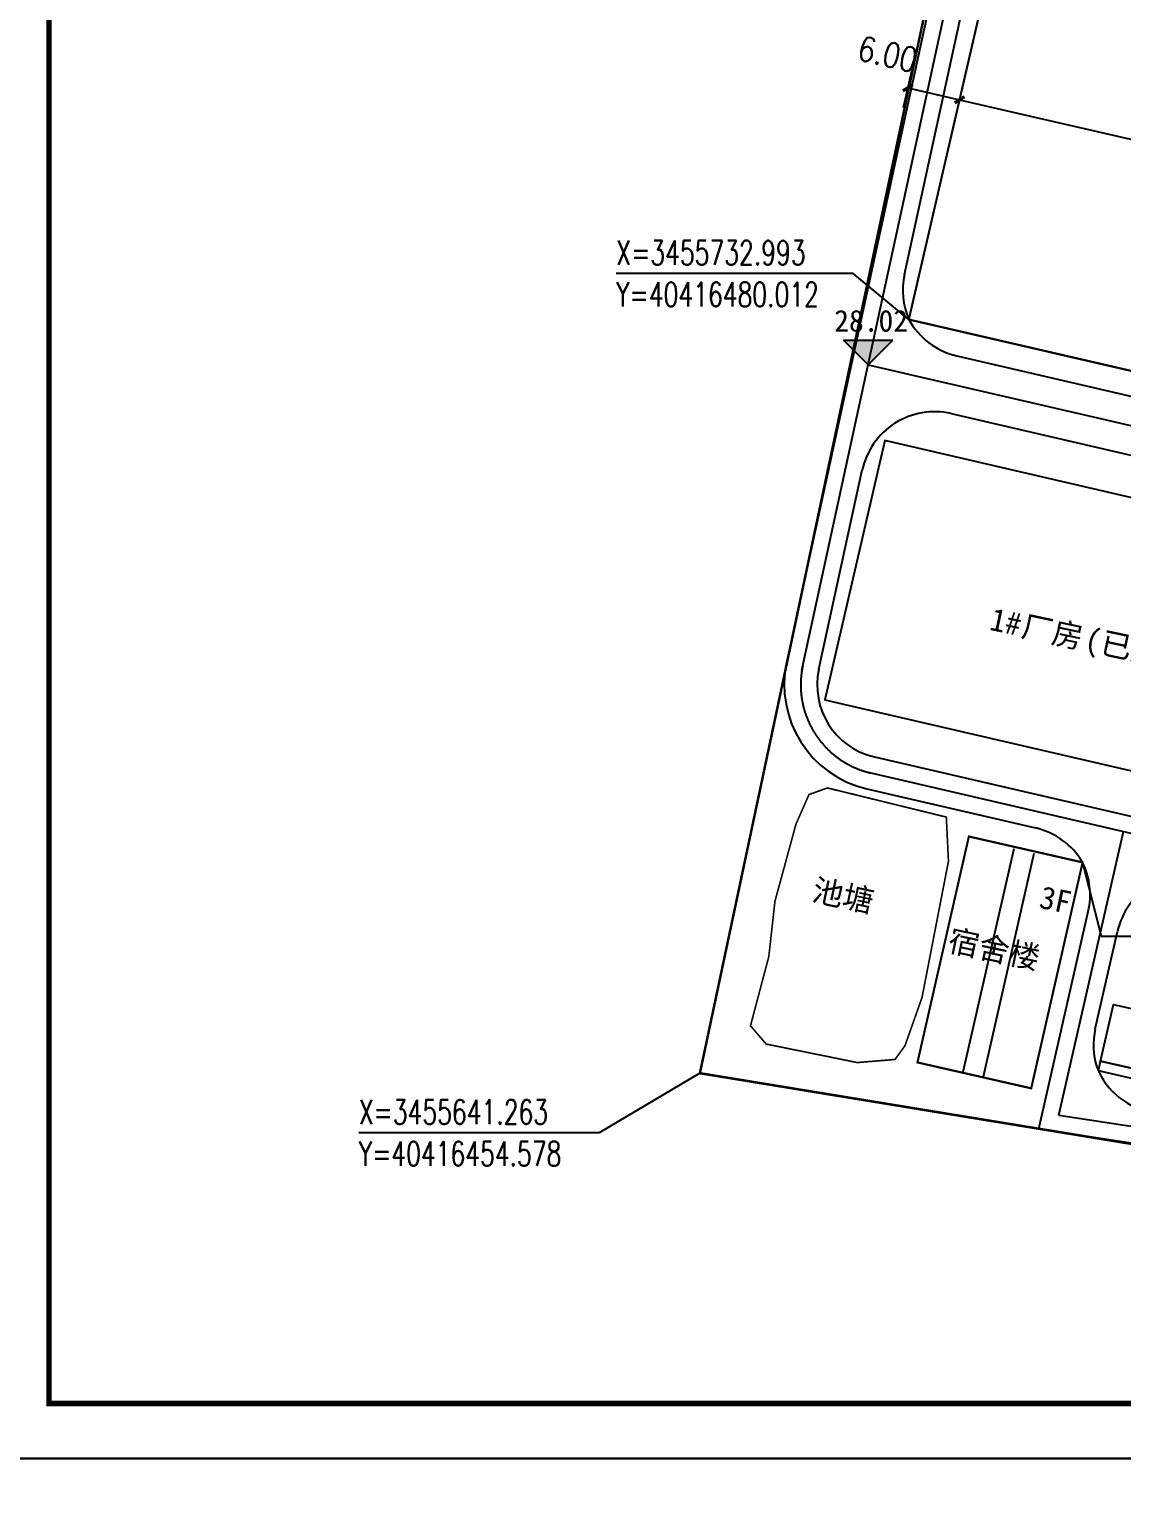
# Model space of a CAD drawing. Extents: x -21908402 to 2288787, y 79687 to 5079726.
# Drawn here: x 2172132 to 2192069, y 553937 to 580970 of the extents above; entities that cross this region are included whole.
import ezdxf

# ---------------------------------------------------------------- set-up
doc = ezdxf.new("R2010")
doc.units = 0
doc.header["$LTSCALE"] = 1000
doc.linetypes.add('DOTE', pattern=[2.42, 2, -0.2, 0.02, -0.2])
doc.layers.get('0').update_dxf_attribs({"linetype": 'CONTINUOUS'})
doc.layers.get('DEFPOINTS').update_dxf_attribs({"linetype": 'CONTINUOUS'})
for name, color, linetype in [('DIM_COOR', 3, 'CONTINUOUS'), ('DIM_ELEV', 3, 'CONTINUOUS'), ('DLSS', 4, 'CONTINUOUS'), ('JZD', 1, 'CONTINUOUS'), ('PUB_DIM', 3, 'CONTINUOUS'), ('PUB_TEXT', 7, 'CONTINUOUS'), ('PUB_TITLE', 4, 'CONTINUOUS'), ('填充', 8, 'CONTINUOUS'), ('道路中心线', 1, 'DOTE')]:
    doc.layers.add(name, color=color, linetype=linetype)
doc.styles.add('_TCH_DIM', font='SIMPLEX', dxfattribs={"bigfont": 'GBCBIG'})
doc.styles.add('DIM_FONT', font='simplex.shx', dxfattribs={"width": 0.8})
doc.styles.add('宋体', font='')
doc.styles.get('宋体').set_extended_font_data('SimSun')
doc.dimstyles.new('DIMN1', dxfattribs={"dimscale": 0.01, "dimtxt": 300, "dimasz": 100, "dimexe": 250, "dimexo": 300, "dimgap": 150, "dimtad": 1, "dimzin": 0, "dimtxsty": 'DIM_FONT', "dimblk": 'ARCHTICK', "dimcen": 0.09, "dimclrt": 7, "dimazin": 3, "dimtfac": 1, "dimtix": 1, "dimtmove": 0, "dimatfit": 3, "dimtolj": 1, "dimtzin": 0})

# ---------------------------------------------------------------- blocks, each defined once
blk = doc.blocks.new('_ARCHTICK')
at = {"color": 0, "linetype": 'BYBLOCK', "const_width": 0.4}
blk.add_lwpolyline([(-0.5, -0.5), (0.5, 0.5)], dxfattribs=at)
blk = doc.blocks.new('*D717')
at = {"layer": 'DEFPOINTS', "color": 0, "linetype": 'CONTINUOUS'}
for p in [(40416477.22, 3455400.76), (40416545.42, 3455385.01), (40416543.8, 3455378)]:
    blk.add_point(p, dxfattribs=at)
at = {"layer": 'PUB_DIM', "color": 0, "linetype": 'CONTINUOUS'}
for p, q in [((40416476.54, 3455397.84), (40416475.03, 3455391.32)), ((40416475.6, 3455393.75), (40416543.8, 3455378)), ((40416544.74, 3455382.09), (40416543.24, 3455375.56))]:
    blk.add_line(p, q, dxfattribs=at)
for p, rotation in [((40416475.6, 3455393.75), 166.99510237603), ((40416543.8, 3455378), 346.99510237603)]:
    blk.add_blockref('_ARCHTICK', p, dxfattribs=dict(at, rotation=rotation))
at = {"layer": 'PUB_DIM', "color": 7, "linetype": 'CONTINUOUS', "insert": (40416510.37, 3455388.8), "char_height": 3, "attachment_point": 5, "rotation": 346.9951, "style": 'DIM_FONT'}
blk.add_mtext('\\A1;70.00', dxfattribs=at)
blk = doc.blocks.new('*D718')
at = {"layer": 'DEFPOINTS', "color": 0, "linetype": 'CONTINUOUS'}
for p in [(40416470.92, 3455402.22), (40416477.22, 3455400.76), (40416475.6, 3455393.75)]:
    blk.add_point(p, dxfattribs=at)
at = {"layer": 'PUB_DIM', "color": 0, "linetype": 'CONTINUOUS'}
for p, q in [((40416470.24, 3455399.29), (40416468.74, 3455392.77)), ((40416476.54, 3455397.84), (40416475.03, 3455391.32)), ((40416469.3, 3455395.21), (40416475.6, 3455393.75))]:
    blk.add_line(p, q, dxfattribs=at)
for p, rotation in [((40416469.3, 3455395.21), 166.9951023760558), ((40416475.6, 3455393.75), 346.9951023760558)]:
    blk.add_blockref('_ARCHTICK', p, dxfattribs=dict(at, rotation=rotation))
at = {"layer": 'PUB_DIM', "color": 7, "linetype": 'CONTINUOUS', "insert": (40416466.85, 3455399.31), "char_height": 3, "attachment_point": 5, "rotation": 346.9951, "style": 'DIM_FONT'}
blk.add_mtext('\\A1;6.00', dxfattribs=at)
blk = doc.blocks.new('FDGDSS')
at = {"layer": 'DIM_ELEV'}
blk.add_hatch(color=256, dxfattribs=at).paths.add_polyline_path([(40416464.473, 3455361.481), (40416461.473, 3455364.481), (40416467.473, 3455364.481)])
at = {"color": 254, "linetype": 'CONTINUOUS'}
for p, q in [((40416476.054, 3455275.428), (40416482.245, 3455302.628)), ((40416478.492, 3455274.873), (40416484.683, 3455302.074))]:
    blk.add_line(p, q, dxfattribs=at)
at = {"color": 6, "linetype": 'CONTINUOUS', "const_width": 0.26}
blk.add_lwpolyline([(40416495.164, 3455478.475), (40416563.368, 3455462.723), (40416537.624, 3455351.257), (40416469.42, 3455367.009)], close=True, dxfattribs=at)
at = {"color": 254, "linetype": 'CONTINUOUS', "flags": 128}
for points in [[(40416530.889, 3455304.122), (40416538.201, 3455335.67), (40416466.5, 3455352.288), (40416459.188, 3455320.74)], [(40416492.762, 3455276.733), (40416494.336, 3455283.65), (40416524.832, 3455276.76), (40416523.269, 3455269.84)], [(40416523.229, 3455269.849), (40416522.932, 3455268.561), (40416492.498, 3455275.566), (40416492.762, 3455276.733)]]:
    blk.add_lwpolyline(points, close=True, dxfattribs=at)
at = {"color": 254, "linetype": 'CONTINUOUS', "const_width": 0.26}
blk.add_lwpolyline([(40416476.731, 3455304.088), (40416490.577, 3455300.937), (40416484.319, 3455273.44), (40416470.473, 3455276.591)], close=True, dxfattribs=at)
at = {"layer": 'DIM_COOR', "color": 3}
for p, q in [((40416462.632, 3455372.599), (40416433.812, 3455372.599)), ((40416469.42, 3455367.009), (40416462.632, 3455372.599)), ((40416490.577, 3455300.937), (40416492.846, 3455291.943)), ((40416492.846, 3455291.943), (40416521.226, 3455291.943)), ((40416443.986, 3455275.279), (40416431.724, 3455268.016)), ((40416431.724, 3455268.016), (40416402.464, 3455268.016))]:
    blk.add_line(p, q, dxfattribs=at)
at = {"layer": 'DIM_ELEV'}
for p, q in [((40416464.473, 3455361.481), (40416461.473, 3455364.481)), ((40416461.473, 3455364.481), (40416467.473, 3455364.481)), ((40416464.473, 3455361.481), (40416467.473, 3455364.481))]:
    blk.add_line(p, q, dxfattribs=at)
at = {"layer": 'DLSS', "color": 254, "linetype": 'CONTINUOUS'}
for p, q in [((40416454.441, 3455324.703), (40416489.638, 3455486.822)), ((40416468.895, 3455372.468), (40416490.744, 3455473.06)), ((40416475.281, 3455362.577), (40416531.146, 3455349.674)), ((40416474.573, 3455355.556), (40416531.519, 3455342.404)), ((40416458.468, 3455324.464), (40416463.753, 3455348.7)), ((40416465.229, 3455313.779), (40416521.869, 3455300.652)), ((40416464.326, 3455309.882), (40416484.862, 3455305.125)), ((40416485.248, 3455268.505), (40416491.273, 3455294.976)), ((40416492.122, 3455280.69), (40416494.814, 3455292.515)), ((40416485.248, 3455268.505), (40416529.132, 3455261.898))]:
    blk.add_line(p, q, dxfattribs=at)
for centre, radius, start, end in [((40416477.69, 3455370.559), 9, 167.75108, 203.22684), ((40416477.306, 3455371.346), 9, 208.80542, 256.9951), ((40416472.548, 3455346.787), 9, 76.9951, 167.72867), ((40416467.261, 3455322.547), 13, 167.69748, 256.95112), ((40416467.261, 3455322.547), 9, 167.69748, 256.95112), ((40416482.83, 3455296.357), 9, 30.59027, 76.95112), ((40416482.497, 3455296.973), 9, 347.17828, 26.1329), ((40416503.589, 3455290.517), 9, 76.95112, 167.17828), ((40416500.898, 3455278.692), 9, 167.17828, 197.41448), ((40416500.659, 3455279.361), 9, 201.93715, 261.43864)]:
    blk.add_arc(centre, radius, start, end, dxfattribs=at)
at = {"layer": 'JZD', "linetype": 'CONTINUOUS', "const_width": 0.3}
blk.add_lwpolyline([(40416489.222, 3455488.486), (40416578.86, 3455472.747), (40416531.968, 3455260.874), (40416443.986, 3455275.279)], close=True, dxfattribs=at)
at = {"layer": '填充', "color": 254, "linetype": 'CONTINUOUS', "const_width": 0.2, "flags": 128}
blk.add_lwpolyline([(40416459.511, 3455310), (40416459.511, 3455310), (40416457.265, 3455309.193), (40416455.679, 3455305.584), (40416453.124, 3455296.207), (40416452.375, 3455289.472), (40416450.146, 3455281.054), (40416452.052, 3455278.827), (40416463.145, 3455276.575), (40416467.733, 3455276.952), (40416468.946, 3455278.613), (40416471.028, 3455284.495), (40416474.246, 3455301.08), (40416473.986, 3455306.451)], close=True, dxfattribs=at)
at = {"layer": '道路中心线', "color": 1, "linetype": 'DOTE'}
for p, q in [((40416456.406, 3455324.326), (40416491.153, 3455484.376)), ((40416464.473, 3455361.481), (40416544.973, 3455342.888)), ((40416464.79, 3455311.828), (40416534.861, 3455295.588)), ((40416487.675, 3455270.162), (40416495.536, 3455304.702)), ((40416487.675, 3455270.162), (40416527.6, 3455264.151))]:
    blk.add_line(p, q, dxfattribs=at)
blk.add_arc((40416467.261, 3455322.547), 11, 167.69748, 256.95112, dxfattribs=at)
at = {"layer": 'PUB_TEXT', "color": 3, "style": '_TCH_DIM', "width": 0.705882}
for s, p in [('X=3455732.993', (40416433.812, 3455373.649)), ('Y=40416480.012', (40416433.812, 3455368.574)), ('X=3455641.263', (40416402.464, 3455269.066)), ('Y=40416454.578', (40416402.464, 3455263.991))]:
    blk.add_text(s, height=2.975, dxfattribs=at).set_placement(p)
at = {"layer": 'PUB_TEXT', "style": '宋体'}
blk.add_text('28.02', height=2.6435, dxfattribs=at).set_placement((40416460.338, 3455365.531))
at = {"layer": 'PUB_TEXT', "color": 254, "linetype": 'CONTINUOUS', "style": '宋体'}
for s, height, p in [('1#', 2.7492, (40416479.124, 3455329.259)), ('厂房', 2.7492, (40416482.971, 3455328.447)), ('(', 2.749, (40416490.666, 3455326.824)), ('已建', 2.7492, (40416492.589, 3455326.418)), ('池塘', 2.7492, (40416457.485, 3455296.335)), ('3F', 2.7492, (40416485.164, 3455295.437)), ('宿舍楼', 2.7492, (40416474.02, 3455290.199))]:
    blk.add_text(s, height=height, rotation=348.08342, dxfattribs=at).set_placement(p)
at = {"layer": 'PUB_DIM', "linetype": 'CONTINUOUS'}
dim = blk.add_linear_dim(base=(40416475.597, 3455393.753), p1=(40416470.919, 3455402.216), p2=(40416477.215, 3455400.762), angle=346.9951, text='6.00', dimstyle='DIMN1', dxfattribs=at)
dim.commit()
dim.dimension.update_dxf_attribs({"geometry": '*D718', "text_midpoint": (40416466.848, 3455399.315), "dimtype": 161})
dim = blk.add_aligned_dim(p1=(40416477.215, 3455400.762), p2=(40416545.42, 3455385.009), distance=-7.193, text='70.00', dimstyle='DIMN1', dxfattribs=at)
dim.commit()
dim.dimension.update_dxf_attribs({"geometry": '*D717', "text_midpoint": (40416510.374, 3455388.8)})

msp = doc.modelspace()

# ---------------------------------------------------------------- linework, layer by layer
at = {"layer": 'PUB_TITLE'}
for points in [[(2169986.8, 554887.5), (2229386.8, 554887.5), (2229386.8, 596887.5), (2169986.8, 596887.5)], [(2095686.8, 436087.5), (2263886.8, 436087.5), (2263886.8, 554887.5), (2095686.8, 554887.5)]]:
    msp.add_lwpolyline(points, close=True, dxfattribs=at)
at = {"layer": 'PUB_TITLE', "const_width": 100}
msp.add_lwpolyline([(2172486.8, 555887.5), (2228386.8, 555887.5), (2228386.8, 595887.5), (2172486.8, 595887.5)], close=True, dxfattribs=at)

# ---------------------------------------------------------------- block references
at = {"xscale": 150, "yscale": 150, "zscale": 150}
msp.add_blockref('FDGDSS', (-6060282226, -517729373.5), dxfattribs=at)

doc.saveas('drawing.dxf')
